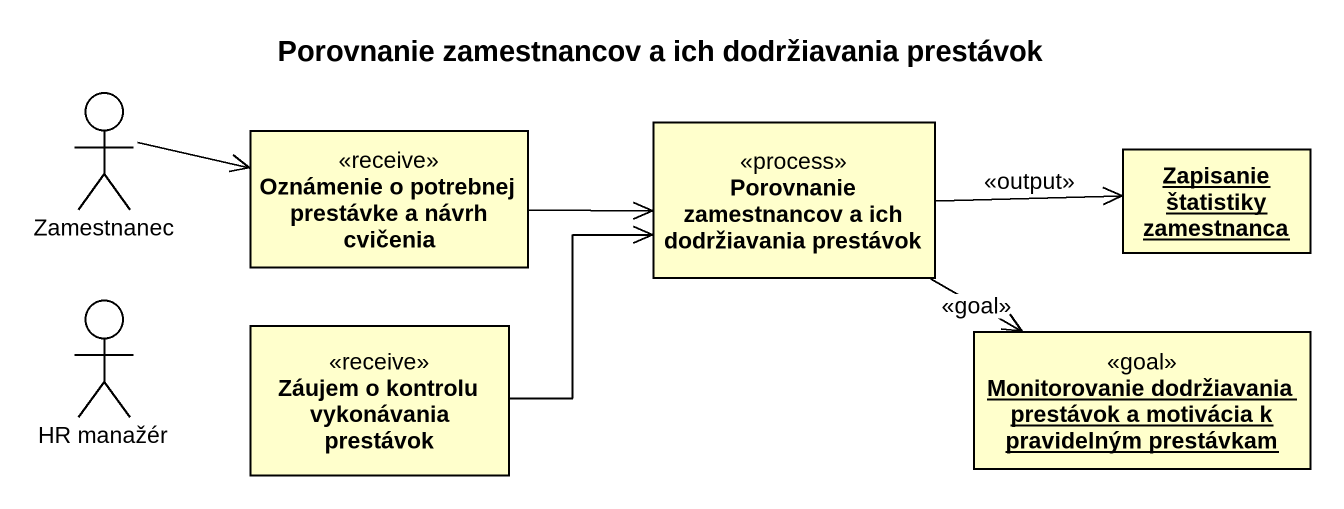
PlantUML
@startuml
title Porovnanie zamestnancov a ich dodržiavania prestávok
allowmixing
hide circle
hide empty members
actor Zamestnanec
class "Oznámenie o potrebnej prestávke a návrh cvičenia" as Oznámenie_o_potrebnej <<receive>>
class "Porovnanie zamestnancov a ich dodržiavania prestávok" as Porovnanie_zamestnancov_a <<process>>
object "Zapisanie štatistiky zamestnanca" as Zapisanie_štatistiky
actor "HR manažér" as HR_manažér
class "Záujem o kontrolu vykonávania prestávok" as Záujem_o_kontrolu <<receive>>
object "Monitorovanie dodržiavania prestávok a motivácia k pravidelným prestávkam" as Monitorovanie_dodržiavania <<goal>>
Zamestnanec -right-> Oznámenie_o_potrebnej
Oznámenie_o_potrebnej -right-> Porovnanie_zamestnancov_a
Porovnanie_zamestnancov_a -right-> Zapisanie_štatistiky : <<output>>
Porovnanie_zamestnancov_a -right-> Monitorovanie_dodržiavania : <<goal>>
Záujem_o_kontrolu -right-> Porovnanie_zamestnancov_a
@enduml
